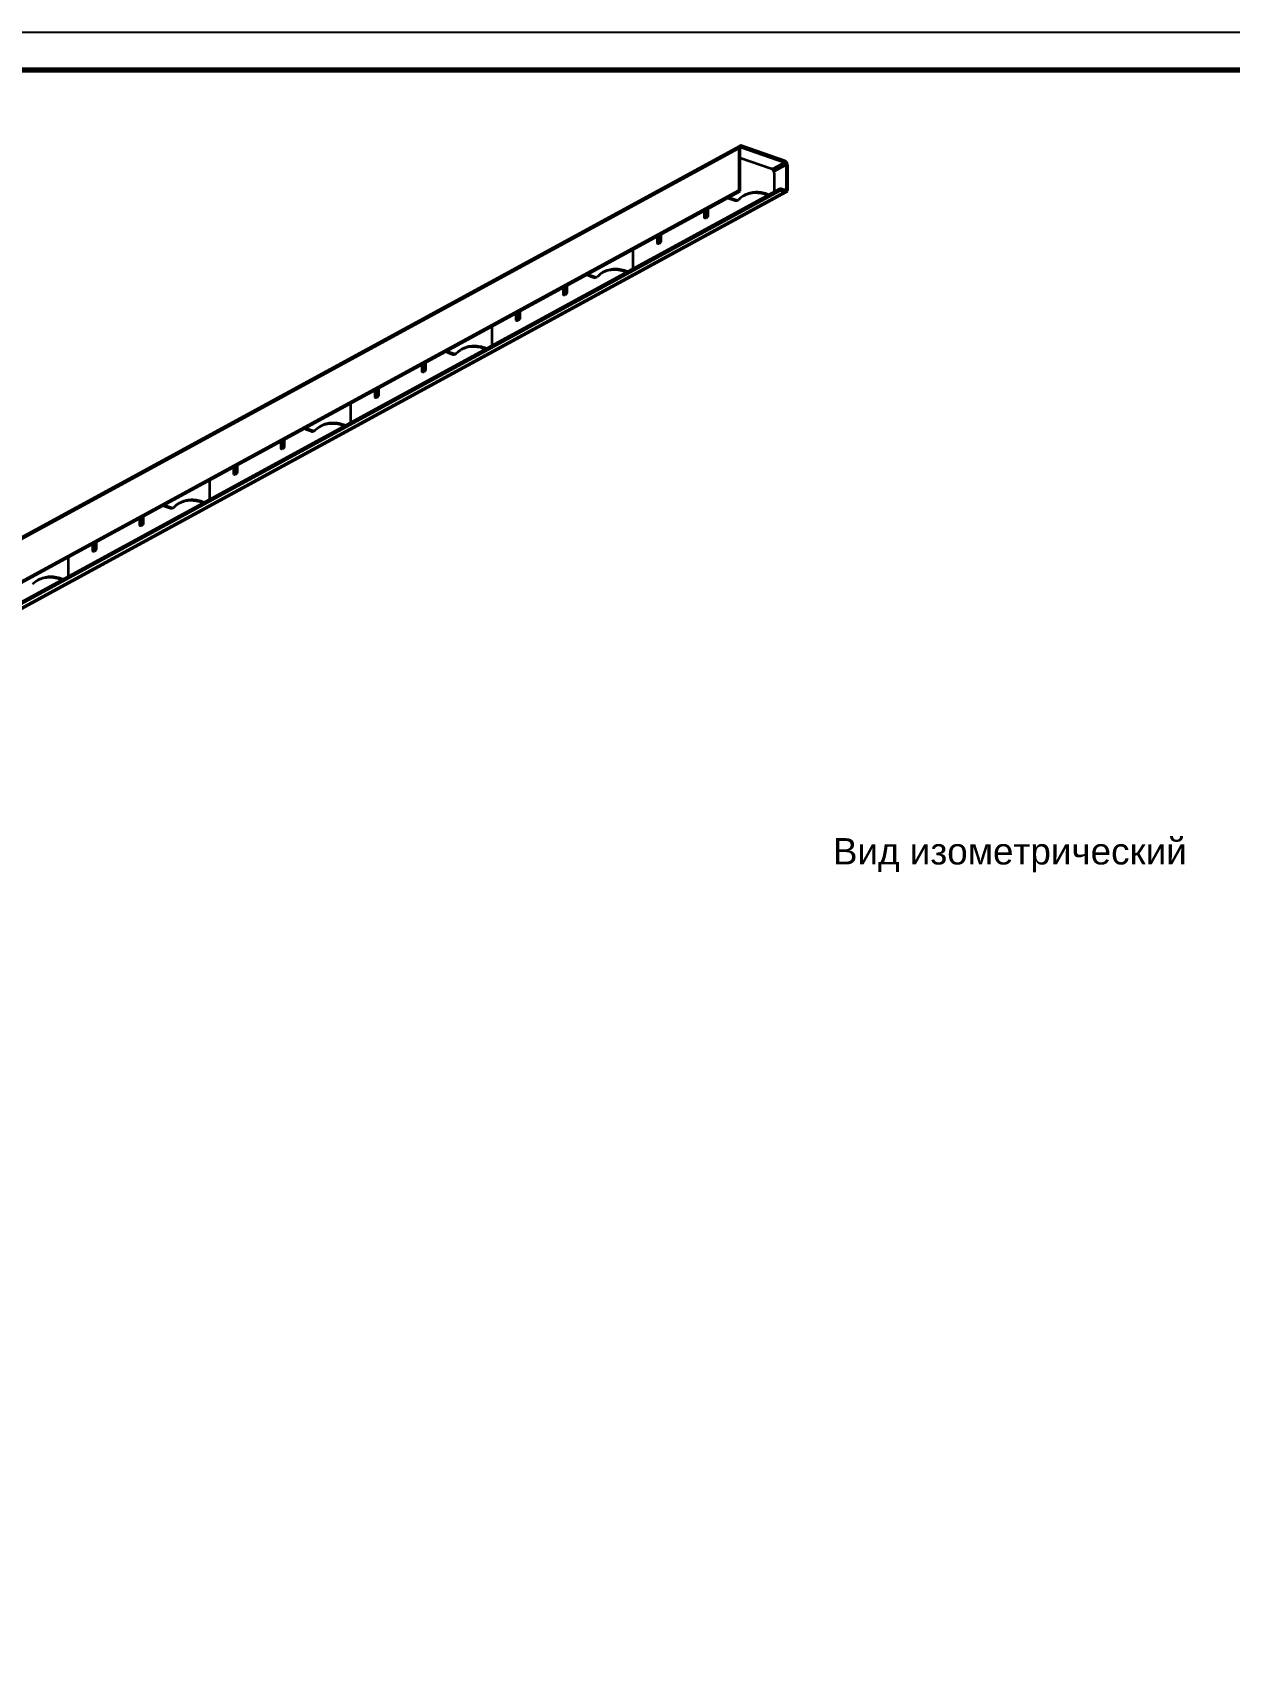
# Model space of a CAD drawing. Header units: millimetres. Extents: x 0 to 599, y 0 to 420.
# Drawn here: x 156.5 to 315.3, y 203.4 to 420 of the extents above; entities that cross this region are included whole.
import ezdxf

# ---------------------------------------------------------------- set-up
doc = ezdxf.new("R2010")
doc.units = ezdxf.units.MM
doc.styles.add('GOST', font='Arial')

msp = doc.modelspace()

# ---------------------------------------------------------------- linework, layer by layer
at = {"color": 1, "lineweight": 35}
for p, q in [((141.67, 345.76), (250.37, 404.97)), ((250.37, 404.97), (250.3, 404.92)), ((250.42, 404.99), (250.37, 404.97)), ((250.48, 405), (250.42, 404.99)), ((250.54, 405), (250.48, 405)), ((250.61, 404.98), (250.54, 405)), ((256.31, 402.99), (250.61, 404.98)), ((141.52, 345.46), (250.22, 404.67)), ((250.23, 404.76), (250.22, 404.67)), ((250.22, 404.67), (250.22, 399.04)), ((250.26, 404.85), (250.23, 404.76)), ((250.3, 404.92), (250.26, 404.85)), ((250.41, 404.6), (250.42, 404.65)), ((250.41, 398.97), (250.41, 404.6)), ((250.41, 403.38), (254.51, 401.95)), ((250.61, 404.76), (250.42, 404.65)), ((250.42, 404.65), (250.43, 404.69)), ((250.43, 404.69), (250.46, 404.73)), ((250.46, 404.73), (250.49, 404.75)), ((250.49, 404.75), (250.54, 404.77)), ((250.54, 404.77), (250.61, 404.76)), ((250.61, 404.76), (256.31, 402.77)), ((256.38, 402.96), (256.31, 402.99)), ((256.46, 402.91), (256.38, 402.96)), ((256.52, 402.84), (256.46, 402.91)), ((256.58, 402.76), (256.52, 402.84)), ((254.59, 401.92), (254.51, 401.95)), ((254.66, 401.87), (254.59, 401.92)), ((256.31, 402.77), (254.66, 401.87)), ((254.73, 401.8), (254.66, 401.87)), ((254.79, 401.73), (254.73, 401.8)), ((254.84, 401.64), (254.79, 401.73)), ((254.87, 401.55), (254.84, 401.64)), ((256.5, 402.47), (254.86, 401.58)), ((254.89, 401.46), (254.87, 401.55)), ((254.9, 401.37), (254.89, 401.46)), ((254.9, 401.37), (254.9, 398.87)), ((256.31, 402.77), (256.38, 402.72)), ((256.38, 402.72), (256.45, 402.65)), ((256.45, 402.65), (256.49, 402.57)), ((256.49, 402.57), (256.5, 402.47)), ((256.5, 402.47), (256.5, 399.23)), ((256.63, 402.68), (256.58, 402.76)), ((256.67, 402.59), (256.63, 402.68)), ((256.69, 402.5), (256.67, 402.59)), ((256.7, 402.41), (256.69, 402.5)), ((256.7, 399.17), (256.7, 402.41)), ((250.22, 399.04), (141.52, 339.83)), ((141.71, 339.77), (250.41, 398.97)), ((146.99, 340.09), (255.68, 399.3)), ((146.99, 339.86), (255.68, 399.07)), ((147.61, 339.65), (256.31, 398.85)), ((147.85, 339.66), (256.55, 398.86)), ((250.41, 398.97), (250.22, 399.04)), ((251.12, 398.5), (250.95, 398.41)), ((251.22, 398.52), (251.04, 398.45)), ((251.3, 398.57), (251.12, 398.5)), ((251.4, 398.58), (251.22, 398.52)), ((251.49, 398.64), (251.3, 398.57)), ((251.59, 398.63), (251.4, 398.58)), ((251.68, 398.7), (251.49, 398.64)), ((251.78, 398.67), (251.59, 398.63)), ((251.88, 398.74), (251.68, 398.7)), ((251.98, 398.7), (251.78, 398.67)), ((252.08, 398.78), (251.88, 398.74)), ((252.17, 398.72), (251.98, 398.7)), ((252.28, 398.8), (252.08, 398.78)), ((252.38, 398.73), (252.17, 398.72)), ((252.49, 398.81), (252.28, 398.8)), ((252.58, 398.72), (252.38, 398.73)), ((252.69, 398.81), (252.49, 398.81)), ((252.79, 398.71), (252.58, 398.72)), ((252.91, 398.8), (252.69, 398.81)), ((253, 398.69), (252.79, 398.71)), ((253.12, 398.78), (252.91, 398.8)), ((253.21, 398.65), (253, 398.69)), ((253.34, 398.74), (253.12, 398.78)), ((253.42, 398.61), (253.21, 398.65)), ((253.55, 398.7), (253.34, 398.74)), ((253.63, 398.55), (253.42, 398.61)), ((253.77, 398.64), (253.55, 398.7)), ((253.84, 398.48), (253.63, 398.55)), ((253.99, 398.57), (253.77, 398.64)), ((254.05, 398.41), (253.84, 398.48)), ((254.21, 398.49), (253.99, 398.57)), ((255.68, 399.3), (255.68, 399.07)), ((256.31, 399.08), (255.68, 399.3)), ((255.68, 399.07), (256.31, 398.85)), ((256.5, 399.23), (256.25, 399.1)), ((256.37, 399.07), (256.31, 399.08)), ((256.31, 398.85), (256.37, 398.84)), ((256.43, 399.08), (256.37, 399.07)), ((256.37, 398.84), (256.43, 398.83)), ((256.46, 399.11), (256.43, 399.08)), ((256.43, 398.83), (256.49, 398.84)), ((256.48, 399.14), (256.46, 399.11)), ((256.5, 399.19), (256.48, 399.14)), ((256.49, 398.84), (256.55, 398.86)), ((256.5, 399.23), (256.5, 399.19)), ((256.55, 398.86), (256.61, 398.91)), ((256.61, 398.91), (256.66, 398.98)), ((256.66, 398.98), (256.69, 399.07)), ((256.69, 399.07), (256.7, 399.17)), ((245.66, 395.4), (245.66, 396.38)), ((245.85, 396.49), (245.85, 395.37)), ((246.11, 396.63), (246.11, 395.64)), ((248.81, 398.04), (248.78, 398.08)), ((248.85, 398), (248.81, 398.04)), ((248.89, 397.97), (248.85, 398)), ((248.93, 397.96), (248.89, 397.97)), ((249.08, 398.04), (248.93, 397.96)), ((249.72, 397.68), (248.93, 397.96)), ((248.94, 398.17), (248.97, 398.13)), ((248.97, 398.13), (249, 398.09)), ((249, 398.09), (249.04, 398.06)), ((249.04, 398.06), (249.08, 398.04)), ((249.87, 397.76), (249.08, 398.04)), ((249.72, 397.68), (249.87, 397.76)), ((249.78, 397.66), (249.72, 397.68)), ((249.84, 397.66), (249.78, 397.66)), ((249.9, 397.67), (249.84, 397.66)), ((249.87, 397.76), (249.94, 397.75)), ((249.96, 397.69), (249.9, 397.67)), ((249.94, 397.75), (250, 397.75)), ((250.11, 397.78), (249.96, 397.69)), ((250.02, 397.74), (249.96, 397.69)), ((250, 397.75), (250.06, 397.75)), ((250.06, 397.75), (250.11, 397.78)), ((250.11, 397.78), (250.17, 397.82)), ((250.35, 397.99), (250.17, 397.82)), ((250.54, 398.14), (250.35, 397.99)), ((250.74, 398.28), (250.54, 398.14)), ((250.95, 398.41), (250.74, 398.28)), ((251.04, 398.45), (250.87, 398.36)), ((245.78, 395.35), (245.66, 395.4)), ((245.71, 395.36), (245.66, 395.4)), ((245.76, 395.35), (245.71, 395.36)), ((245.81, 395.36), (245.76, 395.35)), ((245.87, 395.38), (245.81, 395.36)), ((245.92, 395.41), (245.87, 395.38)), ((245.97, 395.45), (245.92, 395.41)), ((246.02, 395.51), (245.97, 395.45)), ((246.07, 395.57), (246.02, 395.51)), ((246.11, 395.64), (246.07, 395.57)), ((239.41, 392), (239.41, 392.98)), ((239.53, 391.95), (239.41, 392)), ((239.47, 391.96), (239.41, 392)), ((239.62, 391.98), (239.57, 391.96)), ((239.61, 393.09), (239.61, 391.97)), ((239.67, 392.01), (239.62, 391.98)), ((239.72, 392.05), (239.67, 392.01)), ((239.77, 392.1), (239.72, 392.05)), ((239.82, 392.17), (239.77, 392.1)), ((239.86, 392.24), (239.82, 392.17)), ((239.86, 393.23), (239.86, 392.24)), ((236.16, 391.16), (236.16, 391.21)), ((236.16, 391.16), (236.16, 388.66)), ((239.52, 391.95), (239.47, 391.96)), ((239.57, 391.96), (239.52, 391.95)), ((230.07, 387.83), (230.04, 387.88)), ((230.11, 387.8), (230.07, 387.83)), ((230.15, 387.77), (230.11, 387.8)), ((230.19, 387.75), (230.15, 387.77)), ((230.34, 387.83), (230.19, 387.75)), ((230.98, 387.47), (230.19, 387.75)), ((230.2, 387.96), (230.23, 387.92)), ((230.23, 387.92), (230.26, 387.88)), ((230.26, 387.88), (230.3, 387.85)), ((230.3, 387.85), (230.34, 387.83)), ((231.13, 387.56), (230.34, 387.83)), ((231.61, 387.78), (231.43, 387.61)), ((231.8, 387.94), (231.61, 387.78)), ((232, 388.08), (231.8, 387.94)), ((232.21, 388.2), (232, 388.08)), ((232.3, 388.24), (232.13, 388.16)), ((232.38, 388.29), (232.21, 388.2)), ((232.48, 388.31), (232.3, 388.24)), ((232.56, 388.37), (232.38, 388.29)), ((232.66, 388.37), (232.48, 388.31)), ((232.75, 388.43), (232.56, 388.37)), ((232.85, 388.42), (232.66, 388.37)), ((232.94, 388.49), (232.75, 388.43)), ((233.04, 388.46), (232.85, 388.42)), ((233.14, 388.53), (232.94, 388.49)), ((233.24, 388.49), (233.04, 388.46)), ((233.33, 388.57), (233.14, 388.53)), ((233.43, 388.51), (233.24, 388.49)), ((233.54, 388.59), (233.33, 388.57)), ((233.64, 388.52), (233.43, 388.51)), ((233.74, 388.6), (233.54, 388.59)), ((233.84, 388.52), (233.64, 388.52)), ((233.95, 388.6), (233.74, 388.6)), ((234.05, 388.5), (233.84, 388.52)), ((234.17, 388.59), (233.95, 388.6)), ((234.25, 388.48), (234.05, 388.5)), ((234.38, 388.57), (234.17, 388.59)), ((234.46, 388.44), (234.25, 388.48)), ((234.6, 388.53), (234.38, 388.57)), ((234.68, 388.4), (234.46, 388.44)), ((234.81, 388.49), (234.6, 388.53)), ((234.89, 388.34), (234.68, 388.4)), ((235.03, 388.43), (234.81, 388.49)), ((235.1, 388.28), (234.89, 388.34)), ((235.25, 388.36), (235.03, 388.43)), ((235.31, 388.2), (235.1, 388.28)), ((235.47, 388.29), (235.25, 388.36)), ((226.92, 385.19), (226.92, 386.18)), ((227.11, 386.28), (227.11, 385.16)), ((227.37, 386.42), (227.37, 385.43)), ((230.98, 387.47), (231.13, 387.56)), ((231.04, 387.46), (230.98, 387.47)), ((231.1, 387.45), (231.04, 387.46)), ((231.16, 387.46), (231.1, 387.45)), ((231.13, 387.56), (231.2, 387.54)), ((231.22, 387.48), (231.16, 387.46)), ((231.2, 387.54), (231.26, 387.54)), ((231.37, 387.57), (231.22, 387.48)), ((231.28, 387.53), (231.22, 387.48)), ((231.26, 387.54), (231.32, 387.55)), ((231.32, 387.55), (231.37, 387.57)), ((231.37, 387.57), (231.43, 387.61)), ((227.04, 385.15), (226.92, 385.19)), ((226.97, 385.16), (226.92, 385.19)), ((227.02, 385.15), (226.97, 385.16)), ((227.07, 385.15), (227.02, 385.15)), ((227.12, 385.17), (227.07, 385.15)), ((227.18, 385.2), (227.12, 385.17)), ((227.23, 385.24), (227.18, 385.2)), ((227.28, 385.3), (227.23, 385.24)), ((227.33, 385.36), (227.28, 385.3)), ((227.37, 385.43), (227.33, 385.36)), ((220.67, 381.79), (220.67, 382.77)), ((220.79, 381.74), (220.67, 381.79)), ((220.73, 381.75), (220.67, 381.79)), ((220.77, 381.74), (220.73, 381.75)), ((220.83, 381.75), (220.77, 381.74)), ((220.88, 381.77), (220.83, 381.75)), ((220.87, 382.88), (220.87, 381.76)), ((220.93, 381.8), (220.88, 381.77)), ((220.98, 381.84), (220.93, 381.8)), ((221.03, 381.9), (220.98, 381.84)), ((221.08, 381.96), (221.03, 381.9)), ((221.12, 382.03), (221.08, 381.96)), ((221.12, 383.02), (221.12, 382.03)), ((217.42, 380.95), (217.42, 381)), ((217.42, 380.95), (217.42, 378.45)), ((211.33, 377.62), (211.3, 377.67)), ((211.37, 377.59), (211.33, 377.62)), ((211.4, 377.56), (211.37, 377.59)), ((211.45, 377.54), (211.4, 377.56)), ((211.6, 377.62), (211.45, 377.54)), ((212.24, 377.26), (211.45, 377.54)), ((211.46, 377.75), (211.49, 377.71)), ((211.49, 377.71), (211.52, 377.67)), ((211.52, 377.67), (211.56, 377.64)), ((211.56, 377.64), (211.6, 377.62)), ((212.39, 377.35), (211.6, 377.62)), ((212.24, 377.26), (212.39, 377.35)), ((212.3, 377.25), (212.24, 377.26)), ((212.36, 377.24), (212.3, 377.25)), ((212.42, 377.25), (212.36, 377.24)), ((212.39, 377.35), (212.46, 377.33)), ((212.48, 377.27), (212.42, 377.25)), ((212.46, 377.33), (212.52, 377.33)), ((212.63, 377.36), (212.48, 377.27)), ((212.54, 377.32), (212.48, 377.27)), ((212.52, 377.33), (212.58, 377.34)), ((212.58, 377.34), (212.63, 377.36)), ((212.63, 377.36), (212.69, 377.4)), ((212.87, 377.57), (212.69, 377.4)), ((213.06, 377.73), (212.87, 377.57)), ((213.26, 377.87), (213.06, 377.73)), ((213.46, 377.99), (213.26, 377.87)), ((213.56, 378.03), (213.39, 377.95)), ((213.64, 378.08), (213.46, 377.99)), ((213.74, 378.1), (213.56, 378.03)), ((213.82, 378.16), (213.64, 378.08)), ((213.92, 378.16), (213.74, 378.1)), ((214.01, 378.23), (213.82, 378.16)), ((214.11, 378.21), (213.92, 378.16)), ((214.2, 378.28), (214.01, 378.23)), ((214.3, 378.25), (214.11, 378.21)), ((214.39, 378.33), (214.2, 378.28)), ((214.49, 378.28), (214.3, 378.25)), ((214.59, 378.36), (214.39, 378.33)), ((214.69, 378.3), (214.49, 378.28)), ((214.8, 378.38), (214.59, 378.36)), ((214.89, 378.31), (214.69, 378.3)), ((215, 378.39), (214.8, 378.38)), ((215.1, 378.31), (214.89, 378.31)), ((215.21, 378.39), (215, 378.39)), ((215.31, 378.29), (215.1, 378.31)), ((215.43, 378.38), (215.21, 378.39)), ((215.51, 378.27), (215.31, 378.29)), ((215.64, 378.36), (215.43, 378.38)), ((215.72, 378.24), (215.51, 378.27)), ((215.86, 378.32), (215.64, 378.36)), ((215.93, 378.19), (215.72, 378.24)), ((216.07, 378.28), (215.86, 378.32)), ((216.15, 378.13), (215.93, 378.19)), ((216.29, 378.22), (216.07, 378.28)), ((216.36, 378.07), (216.15, 378.13)), ((216.51, 378.16), (216.29, 378.22)), ((216.57, 377.99), (216.36, 378.07)), ((216.73, 378.08), (216.51, 378.16)), ((208.18, 374.98), (208.18, 375.97)), ((208.3, 374.94), (208.18, 374.98)), ((208.23, 374.95), (208.18, 374.98)), ((208.28, 374.94), (208.23, 374.95)), ((208.33, 374.94), (208.28, 374.94)), ((208.38, 374.96), (208.33, 374.94)), ((208.37, 376.07), (208.37, 374.96)), ((208.44, 374.99), (208.38, 374.96)), ((208.49, 375.04), (208.44, 374.99)), ((208.54, 375.09), (208.49, 375.04)), ((208.59, 375.16), (208.54, 375.09)), ((208.63, 375.23), (208.59, 375.16)), ((208.63, 376.21), (208.63, 375.23)), ((201.93, 371.58), (201.93, 372.56)), ((202.12, 372.67), (202.12, 371.55)), ((202.38, 372.81), (202.38, 371.82)), ((198.68, 370.74), (198.68, 370.79)), ((198.68, 370.74), (198.68, 368.25)), ((202.05, 371.54), (201.93, 371.58)), ((201.99, 371.55), (201.93, 371.58)), ((202.03, 371.54), (201.99, 371.55)), ((202.08, 371.54), (202.03, 371.54)), ((202.14, 371.56), (202.08, 371.54)), ((202.19, 371.59), (202.14, 371.56)), ((202.24, 371.63), (202.19, 371.59)), ((202.29, 371.69), (202.24, 371.63)), ((202.34, 371.75), (202.29, 371.69)), ((202.38, 371.82), (202.34, 371.75)), ((195.85, 368.15), (195.65, 368.12)), ((196.06, 368.17), (195.85, 368.15)), ((196.26, 368.19), (196.06, 368.17)), ((196.47, 368.19), (196.26, 368.19)), ((196.68, 368.17), (196.47, 368.19)), ((196.9, 368.15), (196.68, 368.17)), ((189.88, 366), (189.88, 365.02)), ((192.59, 367.42), (192.56, 367.46)), ((192.62, 367.38), (192.59, 367.42)), ((192.66, 367.35), (192.62, 367.38)), ((192.71, 367.33), (192.66, 367.35)), ((192.71, 367.55), (192.74, 367.5)), ((192.86, 367.42), (192.71, 367.33)), ((193.5, 367.06), (192.71, 367.33)), ((192.74, 367.5), (192.78, 367.46)), ((192.78, 367.46), (192.82, 367.44)), ((192.82, 367.44), (192.86, 367.42)), ((193.65, 367.14), (192.86, 367.42)), ((193.5, 367.06), (193.65, 367.14)), ((193.56, 367.04), (193.5, 367.06)), ((193.62, 367.04), (193.56, 367.04)), ((193.68, 367.05), (193.62, 367.04)), ((193.65, 367.14), (193.72, 367.12)), ((193.73, 367.07), (193.68, 367.05)), ((193.72, 367.12), (193.78, 367.12)), ((193.89, 367.15), (193.73, 367.07)), ((193.79, 367.11), (193.73, 367.07)), ((193.78, 367.12), (193.84, 367.13)), ((193.84, 367.13), (193.89, 367.15)), ((193.89, 367.15), (193.95, 367.2)), ((194.13, 367.37), (193.95, 367.2)), ((194.32, 367.52), (194.13, 367.37)), ((194.52, 367.66), (194.32, 367.52)), ((194.72, 367.78), (194.52, 367.66)), ((194.82, 367.82), (194.65, 367.74)), ((194.9, 367.87), (194.72, 367.78)), ((195, 367.89), (194.82, 367.82)), ((195.08, 367.95), (194.9, 367.87)), ((195.18, 367.95), (195, 367.89)), ((195.27, 368.02), (195.08, 367.95)), ((195.37, 368), (195.18, 367.95)), ((195.46, 368.07), (195.27, 368.02)), ((195.56, 368.04), (195.37, 368)), ((195.65, 368.12), (195.46, 368.07)), ((195.75, 368.07), (195.56, 368.04)), ((195.95, 368.09), (195.75, 368.07)), ((196.15, 368.1), (195.95, 368.09)), ((196.36, 368.1), (196.15, 368.1)), ((196.56, 368.09), (196.36, 368.1)), ((196.77, 368.06), (196.56, 368.09)), ((196.98, 368.03), (196.77, 368.06)), ((197.11, 368.12), (196.9, 368.15)), ((197.19, 367.98), (196.98, 368.03)), ((197.33, 368.07), (197.11, 368.12)), ((197.41, 367.93), (197.19, 367.98)), ((197.55, 368.01), (197.33, 368.07)), ((197.62, 367.86), (197.41, 367.93)), ((197.77, 367.95), (197.55, 368.01)), ((197.83, 367.78), (197.62, 367.86)), ((197.99, 367.87), (197.77, 367.95)), ((189.44, 364.77), (189.44, 365.76)), ((189.56, 364.73), (189.44, 364.77)), ((189.49, 364.74), (189.44, 364.77)), ((189.54, 364.73), (189.49, 364.74)), ((189.59, 364.74), (189.54, 364.73)), ((189.64, 364.75), (189.59, 364.74)), ((189.63, 365.87), (189.63, 364.75)), ((189.7, 364.79), (189.64, 364.75)), ((189.75, 364.83), (189.7, 364.79)), ((189.8, 364.88), (189.75, 364.83)), ((189.84, 364.95), (189.8, 364.88)), ((189.88, 365.02), (189.84, 364.95)), ((183.19, 361.37), (183.19, 362.36)), ((183.38, 362.46), (183.38, 361.35)), ((183.64, 362.6), (183.64, 361.62)), ((179.94, 360.54), (179.94, 360.59)), ((179.94, 360.54), (179.94, 358.04)), ((183.31, 361.33), (183.19, 361.37)), ((183.25, 361.34), (183.19, 361.37)), ((183.29, 361.33), (183.25, 361.34)), ((183.34, 361.33), (183.29, 361.33)), ((183.4, 361.35), (183.34, 361.33)), ((183.45, 361.38), (183.4, 361.35)), ((183.5, 361.43), (183.45, 361.38)), ((183.55, 361.48), (183.5, 361.43)), ((183.6, 361.54), (183.55, 361.48)), ((183.64, 361.62), (183.6, 361.54)), ((173.97, 357.34), (174, 357.29)), ((175.78, 357.45), (175.58, 357.31)), ((175.98, 357.57), (175.78, 357.45)), ((176.08, 357.61), (175.91, 357.53)), ((176.16, 357.66), (175.98, 357.57)), ((176.26, 357.68), (176.08, 357.61)), ((176.34, 357.74), (176.16, 357.66)), ((176.44, 357.75), (176.26, 357.68)), ((176.53, 357.81), (176.34, 357.74)), ((176.63, 357.8), (176.44, 357.75)), ((176.72, 357.87), (176.53, 357.81)), ((176.82, 357.84), (176.63, 357.8)), ((176.91, 357.91), (176.72, 357.87)), ((177.01, 357.87), (176.82, 357.84)), ((177.11, 357.94), (176.91, 357.91)), ((177.21, 357.89), (177.01, 357.87)), ((177.32, 357.97), (177.11, 357.94)), ((177.41, 357.89), (177.21, 357.89)), ((177.52, 357.98), (177.32, 357.97)), ((177.62, 357.89), (177.41, 357.89)), ((177.73, 357.98), (177.52, 357.98)), ((177.82, 357.88), (177.62, 357.89)), ((177.94, 357.97), (177.73, 357.98)), ((178.03, 357.85), (177.82, 357.88)), ((178.16, 357.94), (177.94, 357.97)), ((178.24, 357.82), (178.03, 357.85)), ((178.37, 357.91), (178.16, 357.94)), ((178.45, 357.77), (178.24, 357.82)), ((178.59, 357.86), (178.37, 357.91)), ((178.66, 357.72), (178.45, 357.77)), ((178.81, 357.81), (178.59, 357.86)), ((178.88, 357.65), (178.66, 357.72)), ((179.03, 357.74), (178.81, 357.81)), ((179.09, 357.58), (178.88, 357.65)), ((179.25, 357.66), (179.03, 357.74)), ((170.69, 354.57), (170.69, 355.55)), ((170.89, 355.66), (170.89, 354.54)), ((171.14, 355.8), (171.14, 354.81)), ((173.85, 357.21), (173.82, 357.25)), ((173.88, 357.17), (173.85, 357.21)), ((173.92, 357.14), (173.88, 357.17)), ((173.96, 357.12), (173.92, 357.14)), ((174.12, 357.21), (173.96, 357.12)), ((174.75, 356.85), (173.96, 357.12)), ((174, 357.29), (174.04, 357.26)), ((174.04, 357.26), (174.08, 357.23)), ((174.08, 357.23), (174.12, 357.21)), ((174.91, 356.93), (174.12, 357.21)), ((174.75, 356.85), (174.91, 356.93)), ((174.82, 356.83), (174.75, 356.85)), ((174.88, 356.83), (174.82, 356.83)), ((174.94, 356.84), (174.88, 356.83)), ((174.91, 356.93), (174.98, 356.92)), ((174.99, 356.86), (174.94, 356.84)), ((174.98, 356.92), (175.04, 356.91)), ((175.15, 356.94), (174.99, 356.86)), ((175.05, 356.9), (174.99, 356.86)), ((175.04, 356.91), (175.1, 356.92)), ((175.1, 356.92), (175.15, 356.94)), ((175.15, 356.94), (175.21, 356.99)), ((175.39, 357.16), (175.21, 356.99)), ((175.58, 357.31), (175.39, 357.16)), ((170.82, 354.52), (170.69, 354.57)), ((170.75, 354.53), (170.69, 354.57)), ((170.8, 354.52), (170.75, 354.53)), ((170.85, 354.53), (170.8, 354.52)), ((170.9, 354.55), (170.85, 354.53)), ((170.96, 354.58), (170.9, 354.55)), ((171.01, 354.62), (170.96, 354.58)), ((171.06, 354.68), (171.01, 354.62)), ((171.1, 354.74), (171.06, 354.68)), ((171.14, 354.81), (171.1, 354.74)), ((164.45, 351.16), (164.45, 352.15)), ((164.57, 351.12), (164.45, 351.16)), ((164.5, 351.13), (164.45, 351.16)), ((164.55, 351.12), (164.5, 351.13)), ((164.6, 351.12), (164.55, 351.12)), ((164.66, 351.14), (164.6, 351.12)), ((164.64, 352.25), (164.64, 351.14)), ((164.71, 351.17), (164.66, 351.14)), ((164.76, 351.22), (164.71, 351.17)), ((164.81, 351.27), (164.76, 351.22)), ((164.86, 351.34), (164.81, 351.27)), ((164.9, 351.41), (164.86, 351.34)), ((164.9, 352.39), (164.9, 351.41)), ((161.2, 350.33), (161.2, 350.38)), ((161.2, 350.33), (161.2, 347.83)), ((156.65, 346.95), (156.47, 346.78)), ((156.84, 347.1), (156.65, 346.95)), ((157.03, 347.24), (156.84, 347.1)), ((157.24, 347.37), (157.03, 347.24)), ((157.34, 347.41), (157.16, 347.32)), ((157.42, 347.46), (157.24, 347.37)), ((157.52, 347.48), (157.34, 347.41)), ((157.6, 347.53), (157.42, 347.46)), ((157.7, 347.54), (157.52, 347.48)), ((157.79, 347.6), (157.6, 347.53)), ((157.89, 347.59), (157.7, 347.54)), ((157.98, 347.66), (157.79, 347.6)), ((158.08, 347.63), (157.89, 347.59)), ((158.17, 347.7), (157.98, 347.66)), ((158.27, 347.66), (158.08, 347.63)), ((158.37, 347.74), (158.17, 347.7)), ((158.47, 347.68), (158.27, 347.66)), ((158.57, 347.76), (158.37, 347.74)), ((158.67, 347.69), (158.47, 347.68)), ((158.78, 347.77), (158.57, 347.76)), ((158.88, 347.68), (158.67, 347.69)), ((158.99, 347.77), (158.78, 347.77)), ((159.08, 347.67), (158.88, 347.68)), ((159.2, 347.76), (158.99, 347.77)), ((159.29, 347.65), (159.08, 347.67)), ((159.42, 347.73), (159.2, 347.76)), ((159.5, 347.61), (159.29, 347.65)), ((159.63, 347.7), (159.42, 347.73)), ((159.71, 347.57), (159.5, 347.61)), ((159.85, 347.66), (159.63, 347.7)), ((159.92, 347.51), (159.71, 347.57)), ((160.07, 347.6), (159.85, 347.66)), ((160.14, 347.44), (159.92, 347.51)), ((160.29, 347.53), (160.07, 347.6)), ((160.35, 347.37), (160.14, 347.44)), ((160.51, 347.45), (160.29, 347.53))]:
    msp.add_line(p, q, dxfattribs=at)
at = {"color": 7, "lineweight": 25}
msp.add_lwpolyline([(0, 0), (594, 0), (594, 420), (0, 420)], close=True, dxfattribs=at)
at = {"color": 7, "lineweight": 70}
msp.add_lwpolyline([(20, 5), (589, 5), (589, 415), (20, 415)], close=True, dxfattribs=at)

# ---------------------------------------------------------------- texts
at = {"color": 3, "style": 'GOST'}
msp.add_text('Вид изометрический', height=3.5, dxfattribs=at).set_placement((262.7, 309.6))

doc.saveas('drawing.dxf')
